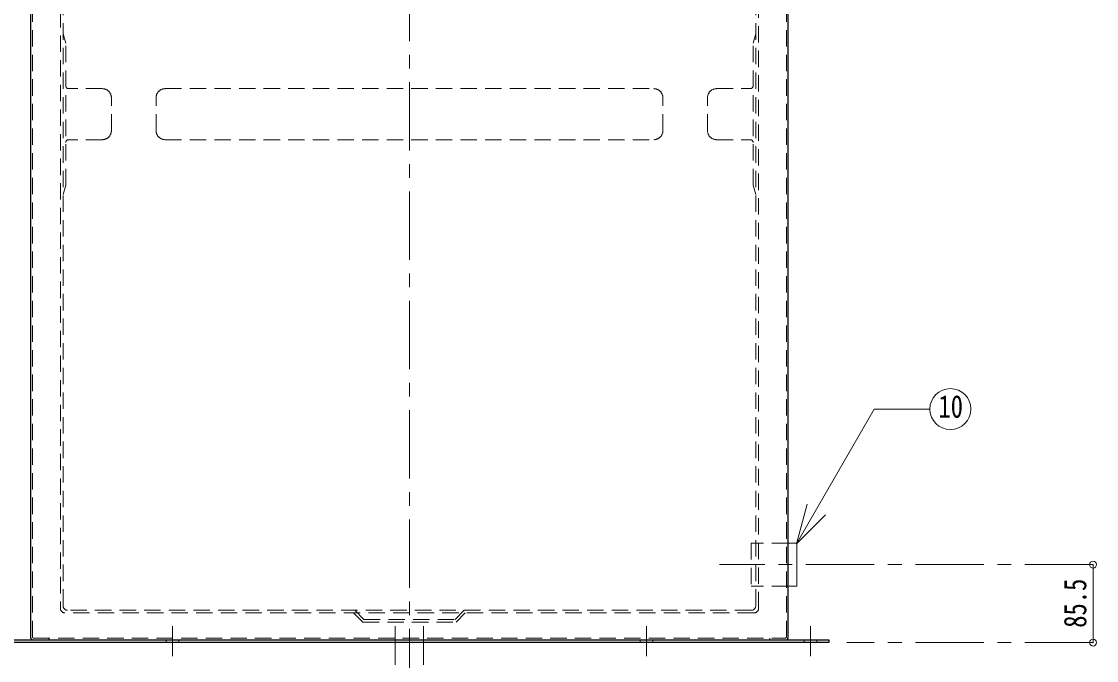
# Model space of a CAD drawing. Units: millimetres at full size, sheet at 1:15; details may follow other scales. Extents: x -3184 to 2891, y -2037 to 2178.
# Drawn here: x -2572 to -1393, y -1282 to -581 of the extents above; entities that cross this region are included whole.
import ezdxf
from ezdxf.enums import TextEntityAlignment as Align

# ---------------------------------------------------------------- set-up
doc = ezdxf.new("R2010")
doc.units = ezdxf.units.MM
doc.header["$LTSCALE"] = 15
doc.header["$PDMODE"] = 32
doc.header["$PDSIZE"] = 7.5
doc.linetypes.add('CHAIN1', pattern=[8, 5, -1, 1, -1])
doc.linetypes.add('DASHED1', pattern=[1.8, 1.2, -0.6])
doc.layers.add('0-0', color=7, linetype='Continuous', lineweight=18)
doc.styles.add('ＭＳ ゴシック', font='')
doc.styles.get('ＭＳ ゴシック').set_extended_font_data('MS Gothic')

msp = doc.modelspace()

# ---------------------------------------------------------------- linework, layer by layer
at = {"layer": '0-0', "color": 4, "linetype": 'CHAIN1', "lineweight": 9}
for p, q in [((-2146.7, -47.63), (-2146.7, -1337.13)), ((-1396.7, -1177.13), (-1806.7, -1177.13)), ((-2406.7, -1244.63), (-2406.7, -1277.63)), ((-1886.7, -1244.63), (-1886.7, -1277.63)), ((-1706.7, -1244.63), (-1706.7, -1277.63)), ((-1396.7, -1262.63), (-1666.7, -1262.63))]:
    msp.add_line(p, q, dxfattribs=at)
at = {"layer": '0-0', "color": 5, "lineweight": 25}
for p, q in [((-2562.2, -1257.63), (-2562.2, -140.13)), ((-1731.2, -1257.63), (-1731.2, -177.63)), ((-2606.7, -1259.63), (-1686.7, -1259.63)), ((-1686.7, -1259.63), (-1686.7, -1262.63)), ((-1686.7, -1262.63), (-2606.7, -1262.63))]:
    msp.add_line(p, q, dxfattribs=at)
at = {"layer": '0-0', "linetype": 'DASHED1'}
for p, q in [((-1766.7, -1222.13), (-1766.7, -138.13)), ((-1763.7, -1225.13), (-1763.7, -140.13)), ((-1733.2, -1256.63), (-1733.2, -141.13)), ((-2529.7, -434.64), (-2529.7, -1225.13)), ((-2526.7, -1222.13), (-2526.7, -432.78)), ((-2560.2, -1256.63), (-2560.2, -451.34)), ((-2414.7, -654.88), (-1878.7, -654.88)), ((-2424.7, -700.88), (-2424.7, -664.88)), ((-1868.7, -700.88), (-1868.7, -664.88)), ((-2414.7, -710.88), (-1878.7, -710.88)), ((-1768.7, -1230.13), (-2524.7, -1230.13)), ((-1771.7, -1227.13), (-2521.7, -1227.13)), ((-2559.2, -1257.63), (-1734.2, -1257.63)), ((-2542.2, -1257.63), (-2542.2, -1259.63)), ((-2413.7, -1259.63), (-2413.7, -1262.63)), ((-2399.7, -1259.63), (-2399.7, -1262.63)), ((-1893.7, -1259.63), (-1893.7, -1262.63)), ((-1879.7, -1259.63), (-1879.7, -1262.63)), ((-1751.2, -1259.63), (-1751.2, -1257.63))]:
    msp.add_line(p, q, dxfattribs=at)
at = {"layer": '0-0', "color": 4, "linetype": 'DASHED1', "lineweight": 9}
for p, q in [((-2526.7, -594.88), (-2523.7, -604.88)), ((-1766.7, -594.88), (-1769.7, -604.88)), ((-2523.7, -760.88), (-2523.7, -604.88)), ((-1769.7, -760.88), (-1769.7, -604.88)), ((-2483.7, -654.88), (-2520.7, -654.88)), ((-1809.7, -654.88), (-1772.7, -654.88)), ((-2473.7, -700.88), (-2473.7, -664.88)), ((-1819.7, -700.88), (-1819.7, -664.88)), ((-2483.7, -710.88), (-2520.7, -710.88)), ((-1809.7, -710.88), (-1772.7, -710.88)), ((-2526.7, -770.88), (-2523.7, -760.88)), ((-1766.7, -770.88), (-1769.7, -760.88)), ((-1771.7, -1153.63), (-1771.7, -1200.63)), ((-1731.2, -1153.63), (-1771.7, -1153.63)), ((-1731.2, -1200.63), (-1771.7, -1200.63)), ((-2206.7, -1227.13), (-2196.7, -1237.13)), ((-2196.7, -1237.13), (-2096.7, -1237.13)), ((-2162.2, -1262.63), (-2162.2, -1237.13)), ((-2131.2, -1262.63), (-2131.2, -1237.13)), ((-2086.7, -1227.13), (-2096.7, -1237.13)), ((-2085.46, -1230.13), (-2095.46, -1240.13)), ((-1713.7, -1259.63), (-1713.7, -1262.63)), ((-1699.7, -1259.63), (-1699.7, -1262.63))]:
    msp.add_line(p, q, dxfattribs=at)
at = {"layer": '0-0'}
for p, q in [((-1721.97, -1154.14), (-1636.7, -1006.45)), ((-1575.73, -1006.45), (-1636.7, -1006.45)), ((-1721.97, -1154.14), (-1710.32, -1110.67)), ((-1721.97, -1154.14), (-1690.15, -1122.32)), ((-1731.2, -1153.63), (-1721.7, -1153.63)), ((-1721.7, -1153.63), (-1721.7, -1200.63)), ((-1731.2, -1200.63), (-1721.7, -1200.63)), ((-2162.2, -1262.63), (-2162.2, -1287.13)), ((-2131.2, -1262.63), (-2131.2, -1287.13))]:
    msp.add_line(p, q, dxfattribs=at)
at = {"layer": '0-0', "color": 4, "lineweight": 9}
msp.add_line((-1396.7, -1177.13), (-1396.7, -1262.63), dxfattribs=at)
at = {"layer": '0-0', "color": 4, "linetype": 'DASHED1', "lineweight": 9}
msp.add_lwpolyline([(-2207.94, -1230.13), (-2197.94, -1240.13), (-2095.46, -1240.13)], dxfattribs=at)
at = {"layer": '0-0'}
msp.add_circle((-1553.23, -1006.45), 22.5, dxfattribs=at)
at = {"layer": '0-0', "color": 4, "linetype": 'DASHED1', "lineweight": 9}
for centre, radius, start, end in [((-2520.7, -651.88), 3, 180, 270), ((-2483.7, -664.88), 10, 0, 90), ((-1809.7, -664.88), 10, 90, 180), ((-1772.7, -651.88), 3, 270, 0), ((-2483.7, -700.88), 10, 270, 0), ((-1809.7, -700.88), 10, 180, 270), ((-2520.7, -713.88), 3, 90, 180), ((-1772.7, -713.88), 3, 0, 90)]:
    msp.add_arc(centre, radius, start, end, dxfattribs=at)
at = {"layer": '0-0', "linetype": 'DASHED1'}
for centre, radius, start, end in [((-2414.7, -664.88), 10, 90, 180), ((-1878.7, -664.88), 10, 0, 90), ((-2414.7, -700.88), 10, 180, 270), ((-1878.7, -700.88), 10, 270, 0), ((-2524.7, -1225.13), 5, 180, 270), ((-2521.7, -1222.13), 5, 180, 270), ((-1771.7, -1222.13), 5, 270, 0), ((-1768.7, -1225.13), 5, 270, 0), ((-2559.2, -1256.63), 1, 180, 270), ((-1734.2, -1256.63), 1, 270, 0)]:
    msp.add_arc(centre, radius, start, end, dxfattribs=at)
at = {"layer": '0-0', "color": 5, "lineweight": 25}
for centre, start, end in [((-2560.2, -1257.63), 180, 270), ((-1733.2, -1257.63), 270, 0)]:
    msp.add_arc(centre, 2, start, end, dxfattribs=at)
at = {"layer": '0-0', "color": 1}
for p in [(-1396.7, -1177.13), (-1396.7, -1262.63)]:
    msp.add_point(p, dxfattribs=at)

# ---------------------------------------------------------------- texts
at = {"layer": '0-0', "style": 'ＭＳ ゴシック', "width": 0.8}
msp.add_text('10', height=24.74, dxfattribs=at).set_placement((-1566.36, -1023.32), align=Align.BOTTOM_LEFT)
msp.add_text('85.5', height=24.74, rotation=90, dxfattribs=at).set_placement((-1396.7, -1246.38), align=Align.BOTTOM_LEFT)

doc.saveas('drawing.dxf')
